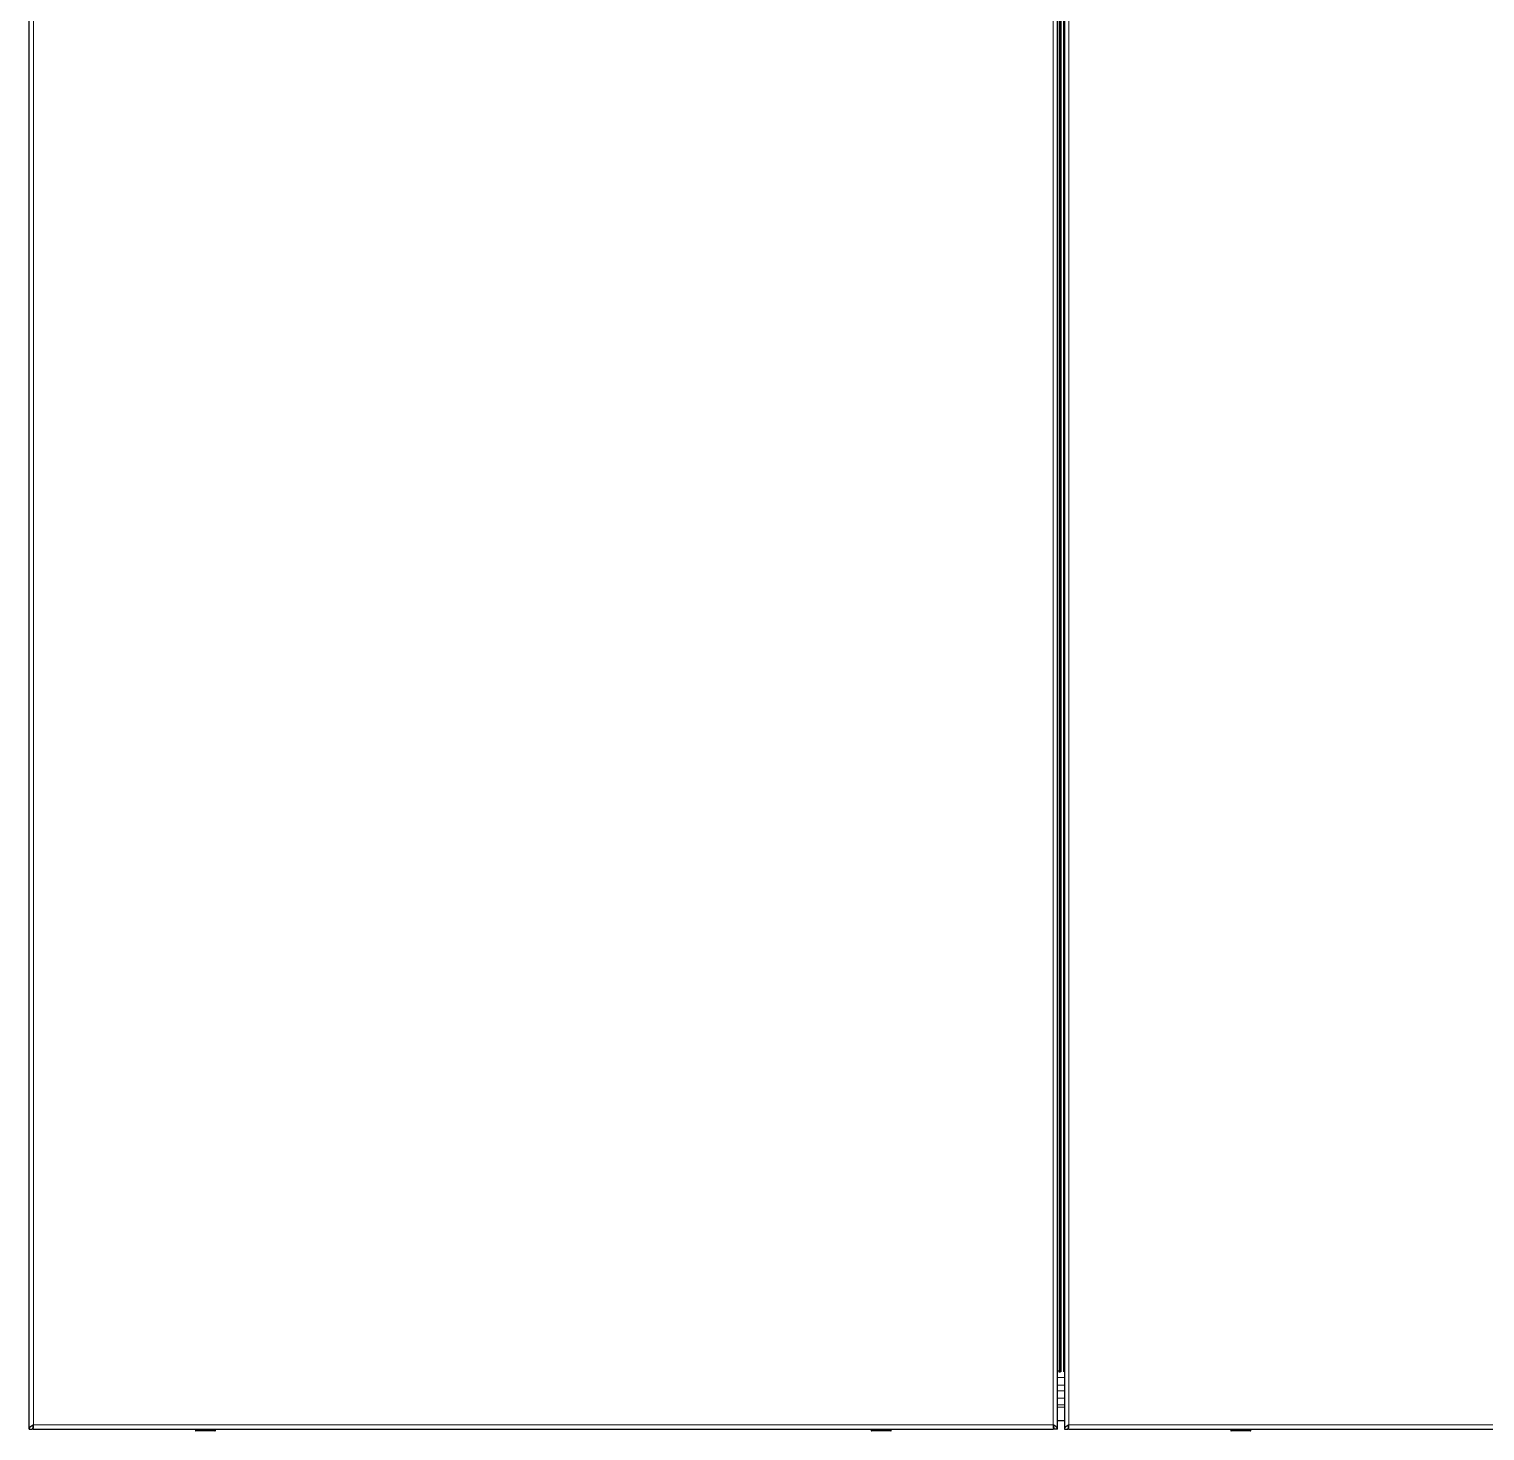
# Model space of a CAD drawing. Header units: millimetres. Extents: x -1385 to 3358, y -2404 to 1219.
# Drawn here: x 1674 to 2516, y -1553 to -742 of the extents above; entities that cross this region are included whole.
import ezdxf

# ---------------------------------------------------------------- set-up
doc = ezdxf.new("R2010")
doc.units = ezdxf.units.MM

msp = doc.modelspace()

# ---------------------------------------------------------------- linework, layer by layer
at = {"color": 7, "linetype": 'Continuous', "lineweight": 25}
for p, q in [((1674, -1552.32), (1674, 602.68)), ((2269, -1552.32), (2269, 602.68)), ((2273, 602.68), (2273, -1552.32)), ((2269, -1514.52), (2269.13, -1514.52)), ((2269, -1518.52), (2269.54, -1518.52)), ((2269, -1547.32), (2273, -1547.32)), ((1674, -1552.32), (1676, -1552.32)), ((1676.3, -1552.32), (1676.3, -1550.61)), ((1676.3, -1552.32), (2266.7, -1552.32)), ((1770.25, -1552.32), (1770.25, -1553.07)), ((1779.01, -1553.32), (1770.5, -1553.32)), ((1781.5, -1553.32), (1779.01, -1553.32)), ((1781.75, -1553.07), (1781.75, -1552.32)), ((2161.25, -1552.32), (2161.25, -1553.07)), ((2172.5, -1553.32), (2161.5, -1553.32)), ((2172.75, -1553.07), (2172.75, -1552.32)), ((2266.7, -1550.6), (2266.7, -1552.32)), ((2269, -1552.32), (2267, -1552.32)), ((2273, -1552.32), (2275, -1552.32)), ((2275.3, -1552.32), (2275.3, -1550.61)), ((2275.3, -1552.32), (2865.7, -1552.32)), ((2369.25, -1552.32), (2369.25, -1553.07)), ((2378.01, -1553.32), (2369.5, -1553.32)), ((2380.5, -1553.32), (2378.01, -1553.32)), ((2380.75, -1553.07), (2380.75, -1552.32))]:
    msp.add_line(p, q, dxfattribs=at)
at = {"color": 8, "linetype": 'Continuous', "lineweight": 18}
for p, q in [((1676.6, 600.08), (1676.6, -1549.72)), ((2266.4, -1549.72), (2266.4, 600.08)), ((2270.01, -1519.45), (2270.01, 569.81)), ((2270.48, 569.83), (2270.48, -1519.47)), ((2271.05, -1519.13), (2271.05, 569.5)), ((2272.4, 569.5), (2272.4, -1519.13)), ((2275.6, -552.16), (2275.6, -1549.72)), ((2269, -1522.5), (2273, -1522.5)), ((2269, -1526.83), (2273, -1526.83)), ((2269, -1530.05), (2273, -1530.05)), ((2269, -1534.38), (2273, -1534.38)), ((2269, -1538.15), (2273, -1538.15)), ((2269, -1539.59), (2273, -1539.59)), ((1676.6, -1549.72), (2266.4, -1549.72)), ((1770.25, -1553.07), (1779.14, -1553.07)), ((1779.14, -1553.07), (1781.75, -1553.07)), ((2161.25, -1553.07), (2172.75, -1553.07)), ((2275.6, -1549.72), (2865.4, -1549.72)), ((2369.25, -1553.07), (2378.14, -1553.07)), ((2378.14, -1553.07), (2380.75, -1553.07))]:
    msp.add_line(p, q, dxfattribs=at)
at = {"color": 7, "linetype": 'Continuous', "lineweight": 25}
for centre, start, end in [((1770.5, -1553.07), 180, 270), ((1781.5, -1553.07), 270, 0), ((2161.5, -1553.07), 180, 270), ((2172.5, -1553.07), 270, 0), ((2369.5, -1553.07), 180, 270), ((2380.5, -1553.07), 270, 0)]:
    msp.add_arc(centre, 0.25, start, end, dxfattribs=at)
for points, knots in [([(1676.6, -1549.72), (1676.31, -1549.9), (1675.68, -1550.3), (1674.82, -1550.93), (1674.14, -1551.61), (1674.05, -1552.08), (1674, -1552.32)], [0, 0, 0, 0, 0.211353, 0.466168, 0.72109, 1, 1, 1, 1]), ([(1676.6, -1549.72), (1676.46, -1550.1), (1676.24, -1550.72), (1676.03, -1551.58), (1676.01, -1552.07), (1676, -1552.32)], [0, 0, 0, 0, 0.4375, 0.71569, 1, 1, 1, 1]), ([(2269, -1552.32), (2268.97, -1552.13), (2268.91, -1551.73), (2268.38, -1551.1), (2267.5, -1550.42), (2266.78, -1549.96), (2266.4, -1549.72)], [0, 0, 0, 0, 0.213506, 0.468322, 0.723241, 1, 1, 1, 1]), ([(2267, -1552.32), (2266.97, -1551.94), (2266.93, -1551.32), (2266.66, -1550.45), (2266.49, -1549.96), (2266.4, -1549.72)], [0, 0, 0, 0, 0.4375, 0.7156903, 1, 1, 1, 1]), ([(2275.6, -1549.72), (2275.31, -1549.9), (2274.68, -1550.3), (2273.82, -1550.93), (2273.14, -1551.61), (2273.05, -1552.08), (2273, -1552.32)], [0, 0, 0, 0, 0.211353, 0.466168, 0.72109, 1, 1, 1, 1]), ([(2275.6, -1549.72), (2275.46, -1550.1), (2275.24, -1550.72), (2275.03, -1551.58), (2275.01, -1552.07), (2275, -1552.32)], [0, 0, 0, 0, 0.4375, 0.7156903, 1, 1, 1, 1])]:
    msp.add_open_spline(points, degree=3, knots=knots, dxfattribs=at)
for points in [[(1676.3, -1552.32), (1676.32, -1552.28), (1676.37, -1552.2), (1676.45, -1551.6), (1676.52, -1550.74), (1676.57, -1550.06), (1676.6, -1549.72)], [(2266.4, -1549.72), (2266.42, -1550.06), (2266.47, -1550.74), (2266.55, -1551.6), (2266.62, -1552.2), (2266.67, -1552.28), (2266.7, -1552.32)], [(2275.3, -1552.32), (2275.32, -1552.28), (2275.37, -1552.2), (2275.45, -1551.6), (2275.52, -1550.74), (2275.57, -1550.06), (2275.6, -1549.72)]]:
    msp.add_open_spline(points, degree=3, dxfattribs=at)

doc.saveas('drawing.dxf')
